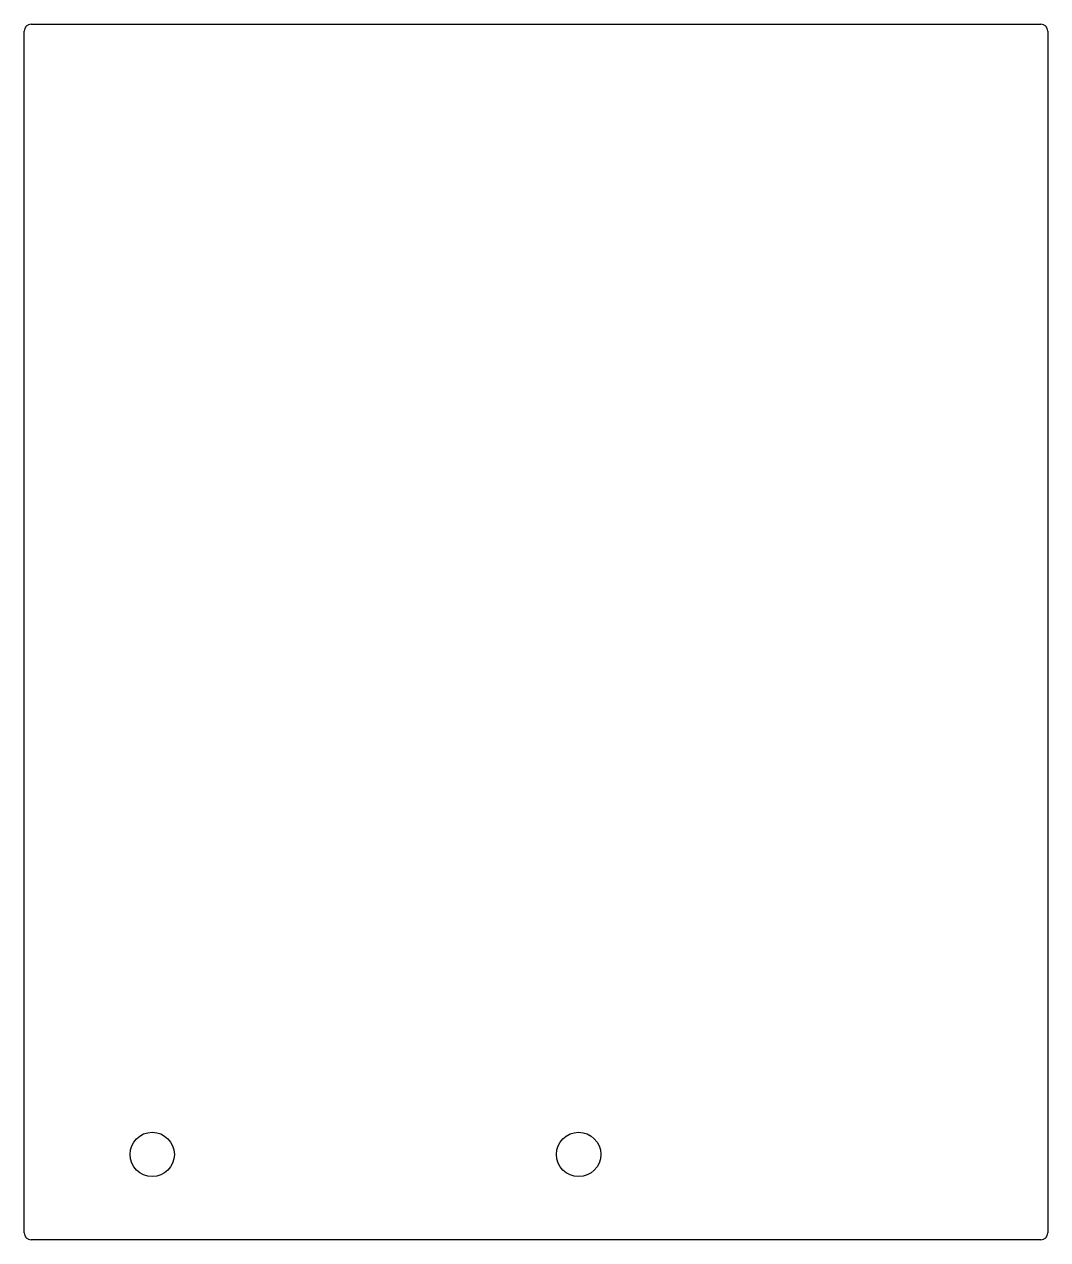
# Model space of a CAD drawing. Header units: millimetres. Extents: x -76 to 76, y -90 to 90.
import ezdxf

# ---------------------------------------------------------------- set-up
doc = ezdxf.new("R2010")
doc.units = ezdxf.units.MM
doc.layers.add('Sketch', color=7, linetype='CONTINUOUS')

msp = doc.modelspace()

# ---------------------------------------------------------------- linework, layer by layer
at = {"layer": 'Sketch'}
for p, q in [((-75.2, 90.4875), (75.2, 90.4875)), ((-76.2, -89.4875), (-76.2, 89.4875)), ((76.2, 89.4875), (76.2, -89.4875)), ((75.2, -90.4875), (-75.2, -90.4875))]:
    msp.add_line(p, q, dxfattribs=at)
for centre in [(-57.15, -77.7875), (6.35, -77.7875)]:
    msp.add_circle(centre, 3.302, dxfattribs=at)
for centre, start, end in [((-75.2, 89.4875), 90, 180), ((75.2, 89.4875), 0, 90), ((-75.2, -89.4875), 180, -90), ((75.2, -89.4875), -90, 0)]:
    msp.add_arc(centre, 1, start, end, dxfattribs=at)

doc.saveas('drawing.dxf')
